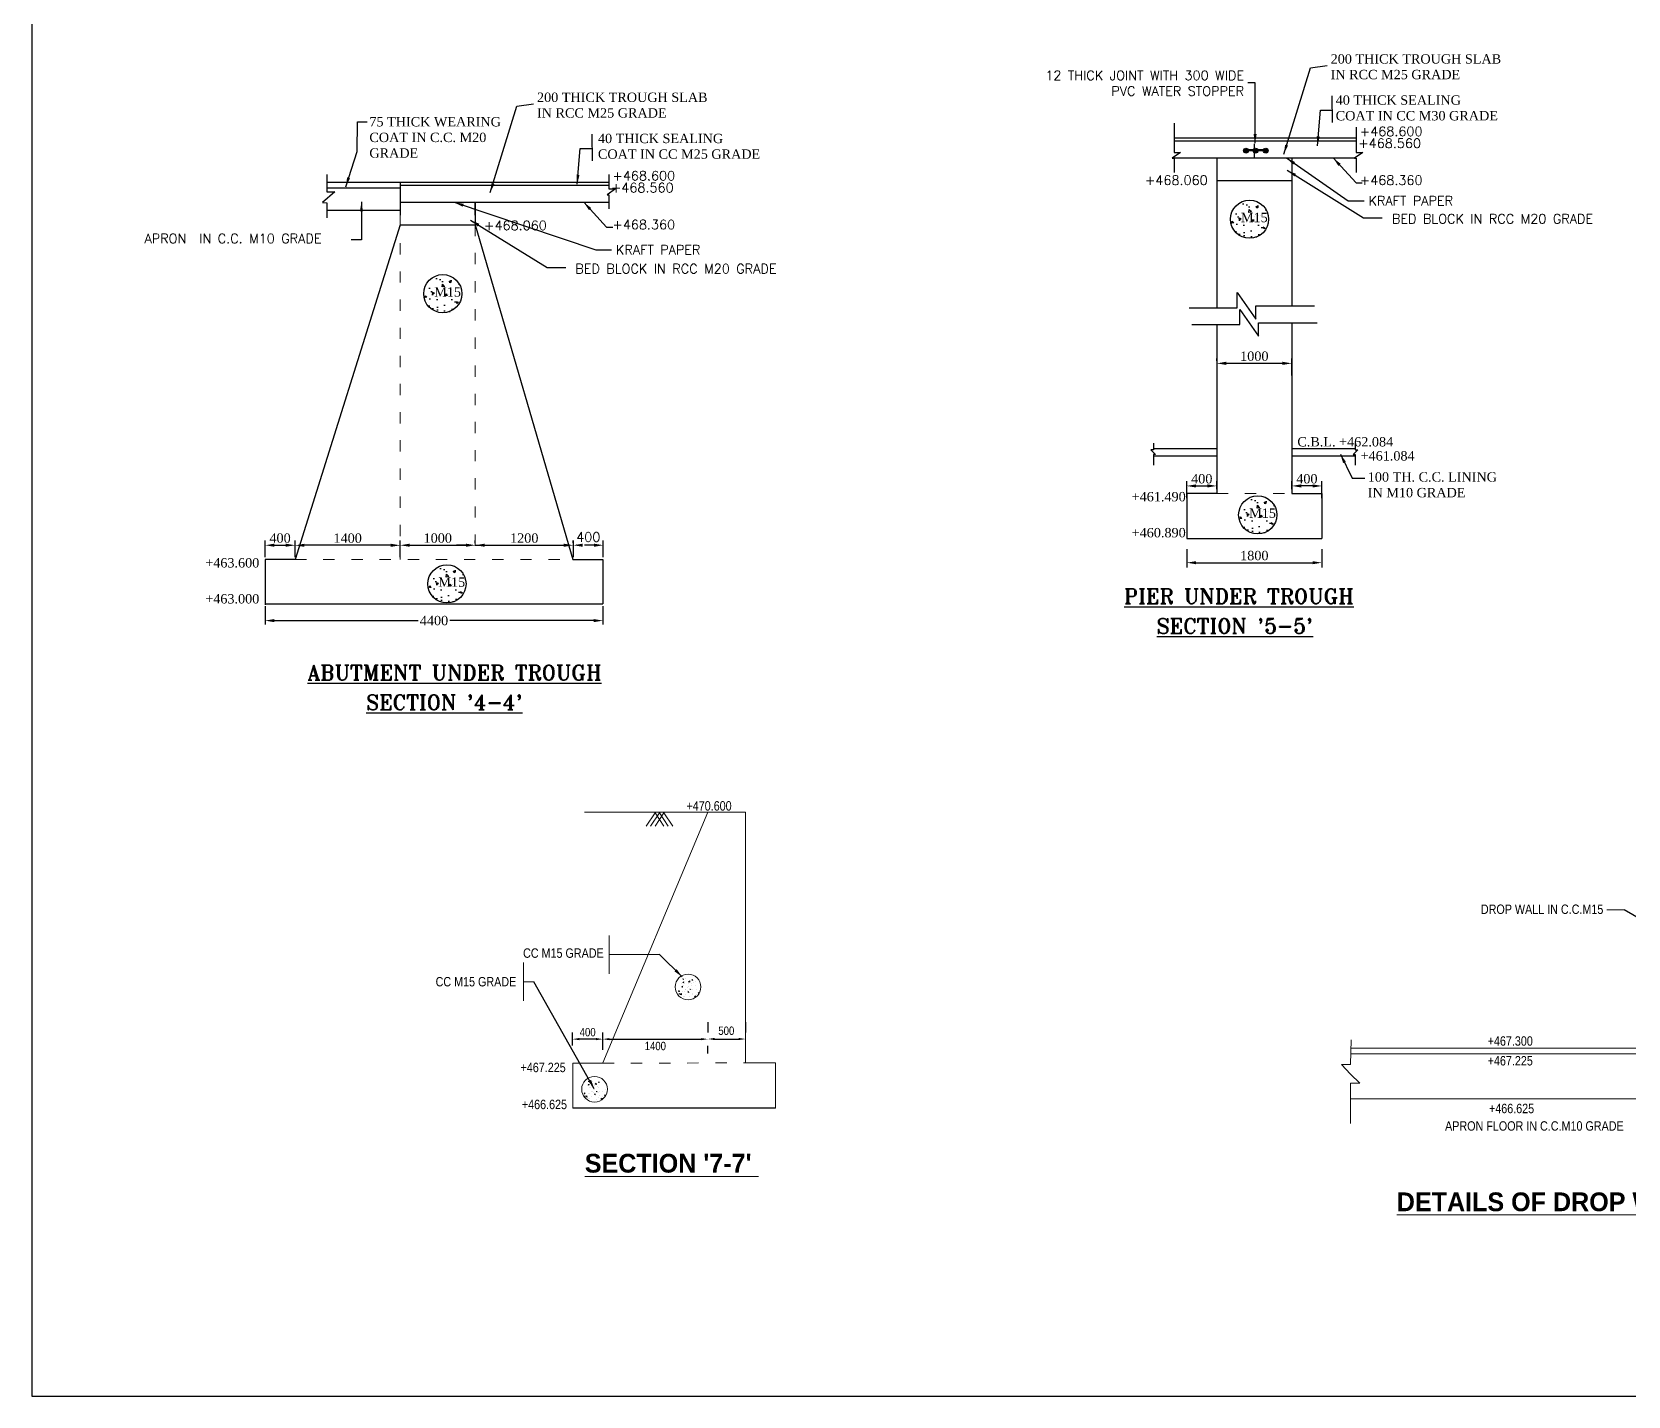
# Model space of a CAD drawing. Header units: millimetres. Extents: x 80 to 6605, y 46 to 2491.
# Drawn here: x 5546.1 to 5971.3, y 59.2 to 422.7 of the extents above; entities that cross this region are included whole.
import ezdxf

# ---------------------------------------------------------------- set-up
doc = ezdxf.new("R2010")
doc.units = ezdxf.units.MM
doc.linetypes.add('ACAD_ISO03W100', pattern=[30, 12, -18])
doc.layers.add('TEXT_GENERAL', color=4, linetype='Continuous')
doc.styles.add('ARIAL NARROW', font='ARIALN.TTF')
doc.styles.add('CITYBLUEPR', font='cityb___.ttf')
doc.styles.add('ROMANS', font='romans.shx', dxfattribs={"height": 2.5})
doc.styles.add('ROMANT', font='romant')
doc.styles.get("Standard").update_dxf_attribs({"font": 'times.ttf', "height": 2.5})
doc.styles.add('TNR_2.5', font='times.ttf', dxfattribs={"height": 2.5})
doc.dimstyles.new('ISO-25', dxfattribs={"dimtxt": 2.5, "dimasz": 2.5, "dimexe": 1.25, "dimexo": 0.625, "dimtad": 1, "dimlfac": 25, "dimtxsty": 'Standard', "dimcen": 2.5, "dimadec": 0, "dimazin": 0, "dimtfac": 1, "dimtmove": 0, "dimatfit": 3, "dimfxl": 1, "dimarcsym": 0})
doc.dimstyles.new('STANDARD$0', dxfattribs={"dimscale": 88.888889, "dimtxt": 0.02, "dimasz": 0.02, "dimexe": 0.1, "dimexo": 0.1, "dimgap": 0.09, "dimtad": 2, "dimtih": 1, "dimtoh": 1, "dimdec": 0, "dimzin": 1, "dimdsep": 46, "dimtxsty": 'Standard', "dimcen": 0.09, "dimadec": 0, "dimazin": 0, "dimtfac": 1, "dimtdec": 4, "dimtofl": 0, "dimtmove": 0, "dimatfit": 3, "dimfxl": 1, "dimtolj": 1, "dimtzin": 1, "dimarcsym": 0})
doc.dimstyles.new('STYLE_ESH', dxfattribs={"dimtxt": 2.5, "dimasz": 2.5, "dimexe": 1, "dimexo": 0.625, "dimtad": 0, "dimtih": 1, "dimtoh": 1, "dimdec": 0, "dimlfac": 100, "dimzin": 9, "dimdsep": 46, "dimtxsty": 'TNR_2.5', "dimcen": 2.5, "dimadec": 0, "dimazin": 2, "dimtfac": 1, "dimtdec": 0, "dimtofl": 0, "dimtmove": 2, "dimatfit": 3, "dimfxl": 1, "dimarcsym": 0})

# ---------------------------------------------------------------- blocks, each defined once
blk = doc.blocks.new('*D117')
at = {"color": 0, "lineweight": -2, "ltscale": 6, "transparency": 16777216}
for p, q in [((5608.19, 282.71), (5608.19, 287.17)), ((5610.69, 285.92), (5613.69, 285.92)), ((5616.19, 282.71), (5616.19, 287.17))]:
    blk.add_line(p, q, dxfattribs=at)
at = {"color": 0, "ltscale": 6, "transparency": 16777216}
for points in [[(5610.69, 286.34), (5610.69, 285.51), (5608.19, 285.92)], [(5613.69, 286.34), (5613.69, 285.51), (5616.19, 285.92)]]:
    blk.add_solid(points, dxfattribs=at)
at = {"layer": 'Defpoints', "color": 0, "ltscale": 6, "transparency": 16777216}
for p in [(5616.19, 285.92), (5608.19, 282.08), (5616.19, 282.08)]:
    blk.add_point(p, dxfattribs=at)
at = {"color": 0, "ltscale": 6, "transparency": 16777216, "insert": (5612.19, 287.82), "char_height": 2.5, "attachment_point": 5}
blk.add_mtext('400', dxfattribs=at)
blk = doc.blocks.new('*D118')
at = {"color": 0, "lineweight": -2, "ltscale": 6, "transparency": 16777216}
for p, q in [((5644.19, 282.71), (5644.19, 287.17)), ((5646.69, 285.92), (5661.69, 285.92)), ((5664.19, 286.55), (5664.19, 287.17))]:
    blk.add_line(p, q, dxfattribs=at)
at = {"color": 0, "ltscale": 6, "transparency": 16777216}
for points in [[(5646.69, 286.34), (5646.69, 285.51), (5644.19, 285.92)], [(5661.69, 286.34), (5661.69, 285.51), (5664.19, 285.92)]]:
    blk.add_solid(points, dxfattribs=at)
at = {"layer": 'Defpoints', "color": 0, "ltscale": 6, "transparency": 16777216}
for p in [(5664.19, 285.92), (5664.19, 285.92), (5644.19, 282.08)]:
    blk.add_point(p, dxfattribs=at)
at = {"color": 0, "ltscale": 6, "transparency": 16777216, "insert": (5654.19, 287.82), "char_height": 2.5, "attachment_point": 5}
blk.add_mtext('1000', dxfattribs=at)
blk = doc.blocks.new('*D119')
at = {"color": 0, "lineweight": -2, "ltscale": 6, "transparency": 16777216}
for p, q in [((5664.19, 286.43), (5664.19, 287.17)), ((5666.69, 285.92), (5687.77, 285.92)), ((5690.27, 286.55), (5690.27, 287.17))]:
    blk.add_line(p, q, dxfattribs=at)
at = {"color": 0, "ltscale": 6, "transparency": 16777216}
for points in [[(5666.69, 286.34), (5666.69, 285.51), (5664.19, 285.92)], [(5687.77, 286.34), (5687.77, 285.51), (5690.27, 285.92)]]:
    blk.add_solid(points, dxfattribs=at)
at = {"layer": 'Defpoints', "color": 0, "ltscale": 6, "transparency": 16777216}
for p in [(5664.19, 285.8), (5690.27, 285.92), (5690.27, 285.92)]:
    blk.add_point(p, dxfattribs=at)
at = {"color": 0, "ltscale": 6, "transparency": 16777216, "insert": (5677.23, 287.82), "char_height": 2.5, "attachment_point": 5}
blk.add_mtext('1200', dxfattribs=at)
blk = doc.blocks.new('*D148')
at = {"color": 0, "lineweight": -2, "ltscale": 6, "transparency": 16777216}
for p, q in [((5853.7, 284.87), (5853.7, 280.02)), ((5889.7, 284.87), (5889.7, 280.02)), ((5856.2, 281.27), (5887.2, 281.27))]:
    blk.add_line(p, q, dxfattribs=at)
at = {"color": 0, "ltscale": 6, "transparency": 16777216}
for points in [[(5856.2, 281.68), (5856.2, 280.85), (5853.7, 281.27)], [(5887.2, 281.68), (5887.2, 280.85), (5889.7, 281.27)]]:
    blk.add_solid(points, dxfattribs=at)
at = {"layer": 'Defpoints', "color": 0, "ltscale": 6, "transparency": 16777216}
for p in [(5853.7, 285.49), (5889.7, 285.49), (5889.7, 281.27)]:
    blk.add_point(p, dxfattribs=at)
at = {"color": 0, "ltscale": 6, "transparency": 16777216, "insert": (5871.7, 283.16), "char_height": 2.5, "attachment_point": 5}
blk.add_mtext('1800', dxfattribs=at)
blk = doc.blocks.new('*D149')
at = {"color": 0, "lineweight": -2, "ltscale": 6, "transparency": 16777216}
for p, q in [((5881.7, 300.83), (5881.7, 302.97)), ((5889.7, 298.5), (5889.7, 302.97)), ((5887.2, 301.72), (5884.2, 301.72))]:
    blk.add_line(p, q, dxfattribs=at)
at = {"color": 0, "ltscale": 6, "transparency": 16777216}
for points in [[(5884.2, 302.14), (5884.2, 301.3), (5881.7, 301.72)], [(5887.2, 302.14), (5887.2, 301.3), (5889.7, 301.72)]]:
    blk.add_solid(points, dxfattribs=at)
at = {"layer": 'Defpoints', "color": 0, "ltscale": 6, "transparency": 16777216}
for p in [(5881.7, 301.72), (5881.7, 300.2), (5889.7, 297.88)]:
    blk.add_point(p, dxfattribs=at)
at = {"color": 0, "ltscale": 6, "transparency": 16777216, "insert": (5885.7, 303.62), "char_height": 2.5, "attachment_point": 5}
blk.add_mtext('400', dxfattribs=at)
blk = doc.blocks.new('*D147')
at = {"color": 0, "lineweight": -2, "ltscale": 6, "transparency": 16777216}
for p, q in [((5853.7, 298.5), (5853.7, 302.97)), ((5861.7, 300.83), (5861.7, 302.97)), ((5856.2, 301.72), (5859.2, 301.72))]:
    blk.add_line(p, q, dxfattribs=at)
at = {"color": 0, "ltscale": 6, "transparency": 16777216}
for points in [[(5856.2, 302.14), (5856.2, 301.3), (5853.7, 301.72)], [(5859.2, 302.14), (5859.2, 301.3), (5861.7, 301.72)]]:
    blk.add_solid(points, dxfattribs=at)
at = {"layer": 'Defpoints', "color": 0, "ltscale": 6, "transparency": 16777216}
for p in [(5853.7, 297.88), (5861.7, 301.72), (5861.7, 300.2)]:
    blk.add_point(p, dxfattribs=at)
at = {"color": 0, "ltscale": 6, "transparency": 16777216, "insert": (5857.7, 303.62), "char_height": 2.5, "attachment_point": 5}
blk.add_mtext('400', dxfattribs=at)
blk = doc.blocks.new('*D150')
at = {"color": 0, "lineweight": -2, "ltscale": 6, "transparency": 16777216}
for p, q in [((5861.7, 335.01), (5861.7, 335.63)), ((5879.2, 334.38), (5864.2, 334.38)), ((5881.7, 331.17), (5881.7, 335.63))]:
    blk.add_line(p, q, dxfattribs=at)
at = {"color": 0, "ltscale": 6, "transparency": 16777216}
for points in [[(5864.2, 334.8), (5864.2, 333.97), (5861.7, 334.38)], [(5879.2, 334.8), (5879.2, 333.97), (5881.7, 334.38)]]:
    blk.add_solid(points, dxfattribs=at)
at = {"layer": 'Defpoints', "color": 0, "ltscale": 6, "transparency": 16777216}
for p in [(5861.7, 334.38), (5861.7, 334.38), (5881.7, 330.54)]:
    blk.add_point(p, dxfattribs=at)
at = {"color": 0, "ltscale": 6, "transparency": 16777216, "insert": (5871.7, 336.28), "char_height": 2.5, "attachment_point": 5}
blk.add_mtext('1000', dxfattribs=at)
blk = doc.blocks.new('*D151')
at = {"color": 0, "lineweight": -2, "transparency": 16777216}
for p, q in [((5608.19, 269.73), (5608.19, 264.84)), ((5698.19, 269.73), (5698.19, 264.84)), ((5610.69, 265.84), (5648.97, 265.84)), ((5695.69, 265.84), (5657.42, 265.84))]:
    blk.add_line(p, q, dxfattribs=at)
at = {"color": 0, "transparency": 16777216}
for points in [[(5610.69, 266.26), (5610.69, 265.43), (5608.19, 265.84)], [(5695.69, 266.26), (5695.69, 265.43), (5698.19, 265.84)]]:
    blk.add_solid(points, dxfattribs=at)
at = {"layer": 'Defpoints', "color": 0, "transparency": 16777216}
for p in [(5608.19, 270.36), (5698.19, 270.36), (5698.19, 265.84)]:
    blk.add_point(p, dxfattribs=at)
at = {"color": 0, "transparency": 16777216, "insert": (5653.19, 265.84), "char_height": 2.5, "attachment_point": 5, "style": 'TNR_2.5'}
blk.add_mtext('4400', dxfattribs=at)
blk = doc.blocks.new('*D256')
at = {"color": 0, "lineweight": -2, "ltscale": 6, "transparency": 16777216}
for p, q in [((5616.19, 282.71), (5616.19, 287.16)), ((5641.69, 285.91), (5618.69, 285.91)), ((5644.19, 282.71), (5644.19, 287.16))]:
    blk.add_line(p, q, dxfattribs=at)
at = {"color": 0, "ltscale": 6, "transparency": 16777216}
for points in [[(5618.69, 286.32), (5618.69, 285.49), (5616.19, 285.91)], [(5641.69, 286.32), (5641.69, 285.49), (5644.19, 285.91)]]:
    blk.add_solid(points, dxfattribs=at)
at = {"layer": 'Defpoints', "color": 0, "ltscale": 6, "transparency": 16777216}
for p in [(5616.19, 285.91), (5616.19, 282.08), (5644.19, 282.08)]:
    blk.add_point(p, dxfattribs=at)
at = {"color": 0, "ltscale": 6, "transparency": 16777216, "insert": (5630.19, 287.8), "char_height": 2.5, "attachment_point": 5}
blk.add_mtext('1400', dxfattribs=at)
blk = doc.blocks.new('*D259')
at = {"layer": 'Defpoints', "color": 0, "transparency": 16777216}
for p in [(5690.1, 154.34), (5690.1, 148.24), (5698.15, 148.24)]:
    blk.add_point(p, dxfattribs=at)
at = {"layer": 'TEXT_GENERAL', "color": 0, "lineweight": -2, "transparency": 16777216}
for p, q in [((5690.1, 152.68), (5690.1, 156.12)), ((5696.37, 154.34), (5691.88, 154.34)), ((5698.15, 152.68), (5698.15, 156.12))]:
    blk.add_line(p, q, dxfattribs=at)
at = {"layer": 'TEXT_GENERAL', "color": 0, "transparency": 16777216}
for points in [[(5691.88, 154.64), (5691.88, 154.05), (5690.1, 154.34)], [(5696.37, 154.64), (5696.37, 154.05), (5698.15, 154.34)]]:
    blk.add_solid(points, dxfattribs=at)
at = {"layer": 'TEXT_GENERAL', "color": 0, "lineweight": 9, "transparency": 16777216, "insert": (5694.12, 156.19), "char_height": 2.222, "attachment_point": 5, "style": 'ARIAL NARROW'}
blk.add_mtext('\\A1;400', dxfattribs=at)
blk = doc.blocks.new('*D258')
at = {"layer": 'Defpoints', "color": 0, "transparency": 16777216}
for p in [(5698.15, 155.92), (5726.13, 155), (5726.13, 154.34)]:
    blk.add_point(p, dxfattribs=at)
at = {"layer": 'TEXT_GENERAL', "color": 0, "lineweight": -2, "transparency": 16777216}
for p, q in [((5699.93, 154.34), (5724.36, 154.34)), ((5698.15, 151.47), (5698.15, 152.57)), ((5726.13, 150.55), (5726.13, 152.57))]:
    blk.add_line(p, q, dxfattribs=at)
at = {"layer": 'TEXT_GENERAL', "color": 0, "transparency": 16777216}
for points in [[(5699.93, 154.64), (5699.93, 154.05), (5698.15, 154.34)], [(5724.36, 154.64), (5724.36, 154.05), (5726.13, 154.34)]]:
    blk.add_solid(points, dxfattribs=at)
at = {"layer": 'TEXT_GENERAL', "color": 0, "lineweight": 9, "transparency": 16777216, "insert": (5712.14, 152.5), "char_height": 2.222, "attachment_point": 5, "style": 'ARIAL NARROW'}
blk.add_mtext('\\A1;1400', dxfattribs=at)
blk = doc.blocks.new('*D257')
at = {"layer": 'Defpoints', "color": 0, "transparency": 16777216}
for p in [(5726.15, 154.37), (5736.15, 154.37), (5736.15, 154.37)]:
    blk.add_point(p, dxfattribs=at)
at = {"layer": 'TEXT_GENERAL', "color": 0, "lineweight": -2, "transparency": 16777216}
for p, q in [((5726.15, 158.82), (5726.15, 156.15)), ((5736.15, 158.82), (5736.15, 156.15)), ((5727.93, 154.37), (5734.37, 154.37))]:
    blk.add_line(p, q, dxfattribs=at)
at = {"layer": 'TEXT_GENERAL', "color": 0, "transparency": 16777216}
for points in [[(5727.93, 154.67), (5727.93, 154.08), (5726.15, 154.37)], [(5734.37, 154.67), (5734.37, 154.08), (5736.15, 154.37)]]:
    blk.add_solid(points, dxfattribs=at)
at = {"layer": 'TEXT_GENERAL', "color": 0, "lineweight": 9, "transparency": 16777216, "insert": (5731.05, 156.56), "char_height": 2.222, "attachment_point": 5, "style": 'ARIAL NARROW'}
blk.add_mtext('\\A1;500', dxfattribs=at)

msp = doc.modelspace()

# ---------------------------------------------------------------- hatches: boundary and pattern name
for points in [[(5870.12452, 391.04672, 1), (5868.82738, 391.04672, 1)], [(5872.68375, 391.04672, 1), (5871.38661, 391.04672, 1)], [(5875.38842, 391.04672, 1), (5874.09127, 391.04672, 1)]]:
    msp.add_hatch(color=0).paths.add_polyline_path(points)
h = msp.add_hatch()
h.set_pattern_fill('AR-CONC', color=0, scale=0.03, style=0)
h.set_pattern_definition([(130, (5954.3603, 266.736), (-5.46554, -0.47817), [0.5715, -6.2865]), (185, (5954.3603, 266.736), (1.05728, 5.7317), [0.4572, -5.0292]), (79.549, (5953.905, 266.696), (-4.40828, 5.2535), [0.4857, -5.3427]), (133.816, (5954.36, 268.26), (-8.13237, -1.26127), [0.85725, -9.42975]), (83.3644, (5953.683, 268.155), (-7.12213, 7.42277), [0.72855, -8.01405]), (188.816, (5954.36, 268.26), (-7.12214, 7.42275), [0.6858, -7.5438]), (159, (5953.5983, 267.879), (-4.54845, -3.06797), [0.5715, -6.2865]), (214, (5953.5983, 267.879), (-1.85406, 5.52564), [0.4572, -5.0292]), (108.5486, (5953.2193, 267.623), (-6.4025, 2.45769), [0.4857, -5.3427]), (142.5, (5954.3603, 266.7358), (-0.092658, 2.53665), [0, -4.96824, 0, -5.1054, 0, -5.04825]), (172.5, (5954.3603, 266.7358), (-2.00459, 3.005417), [0, -2.91084, 0, -4.85394, 0, -1.92405]), (212.5, (5956.0596, 266.7358), (-4.067718, -0.171862), [0, -1.905, 0, -5.9436, 0, -7.8867]), (222.5, (5956.8216, 266.736), (-4.443875, 0.762795), [0, -2.4765, 0, -3.94716, 0, -5.6007])])
h.paths.add_polyline_path([(5866.21945, 375.6446, -0.346392158), (5872.21945, 377.54149), (5872.21945, 368.02308, -0.346392158), (5866.21945, 369.91996)])
h.paths.add_polyline_path([(5872.21945, 377.54149, -0.312101352), (5875.51076, 372.78228, -0.312101352), (5872.21945, 368.02308)])
h.paths.add_polyline_path([(5865.33767, 372.78228, -0.150541428), (5866.21945, 375.6446), (5866.21945, 369.91996, -0.150541428)])
h = msp.add_hatch()
h.set_pattern_fill('AR-CONC', color=0, scale=0.03, style=0)
h.set_pattern_definition([(130, (5739.4715, 246.894), (-5.46554, -0.47817), [0.5715, -6.2865]), (185, (5739.4715, 246.894), (1.05728, 5.7317), [0.4572, -5.0292]), (79.549, (5739.016, 246.8543), (-4.40828, 5.2535), [0.4857, -5.3427]), (133.816, (5739.4715, 248.418), (-8.13237, -1.26127), [0.85725, -9.42975]), (83.3644, (5738.794, 248.313), (-7.12213, 7.42277), [0.72855, -8.01405]), (188.816, (5739.4715, 248.418), (-7.12214, 7.42275), [0.6858, -7.5438]), (159, (5738.7095, 248.037), (-4.54845, -3.06797), [0.5715, -6.2865]), (214, (5738.7095, 248.037), (-1.85406, 5.52564), [0.4572, -5.0292]), (108.5486, (5738.3305, 247.7815), (-6.4025, 2.45769), [0.4857, -5.3427]), (142.5, (5739.4715, 246.8941), (-0.092658, 2.53665), [0, -4.96824, 0, -5.1054, 0, -5.04825]), (172.5, (5739.4715, 246.8941), (-2.00459, 3.005417), [0, -2.91084, 0, -4.85394, 0, -1.92405]), (212.5, (5741.1707, 246.8941), (-4.067718, -0.171862), [0, -1.905, 0, -5.9436, 0, -7.8867]), (222.5, (5741.9327, 246.894), (-4.443875, 0.762795), [0, -2.4765, 0, -3.94716, 0, -5.6007])])
h.paths.add_polyline_path([(5651.3306, 355.8029, -0.346392158), (5657.3306, 357.69979), (5657.3306, 348.18137, -0.346392158), (5651.3306, 350.07826)])
h.paths.add_polyline_path([(5657.3306, 357.69979, -0.312101352), (5660.62191, 352.94058, -0.312101352), (5657.3306, 348.18137)])
h.paths.add_polyline_path([(5650.44882, 352.94058, -0.150541428), (5651.3306, 355.8029), (5651.3306, 350.07826, -0.150541428)])
h = msp.add_hatch()
h.set_pattern_fill('AR-CONC', color=0, scale=0.03, style=0)
h.set_pattern_definition([(130, (5956.5465, 187.9675), (-5.46554, -0.47817), [0.5715, -6.2865]), (185, (5956.5465, 187.9675), (1.05728, 5.7317), [0.4572, -5.0292]), (79.549, (5956.091, 187.9277), (-4.40828, 5.2535), [0.4857, -5.3427]), (133.816, (5956.5465, 189.4915), (-8.13237, -1.26127), [0.85725, -9.42975]), (83.3644, (5955.869, 189.3864), (-7.12213, 7.42277), [0.72855, -8.01405]), (188.816, (5956.5465, 189.4915), (-7.12214, 7.42275), [0.6858, -7.5438]), (159, (5955.7845, 189.1105), (-4.54845, -3.06797), [0.5715, -6.2865]), (214, (5955.7845, 189.1105), (-1.85406, 5.52564), [0.4572, -5.0292]), (108.5486, (5955.4055, 188.855), (-6.4025, 2.45769), [0.4857, -5.3427]), (142.5, (5956.5465, 187.9675), (-0.092658, 2.53665), [0, -4.96824, 0, -5.1054, 0, -5.04825]), (172.5, (5956.5465, 187.9675), (-2.00459, 3.005417), [0, -2.91084, 0, -4.85394, 0, -1.92405]), (212.5, (5958.2458, 187.9675), (-4.067718, -0.171862), [0, -1.905, 0, -5.9436, 0, -7.8867]), (222.5, (5959.0078, 187.9675), (-4.443875, 0.762795), [0, -2.4765, 0, -3.94716, 0, -5.6007])])
h.paths.add_polyline_path([(5868.40564, 296.87627, -0.346392158), (5874.40564, 298.77316), (5874.40564, 289.25474, -0.346392158), (5868.40564, 291.15163)])
h.paths.add_polyline_path([(5874.40564, 298.77316, -0.312101352), (5877.69695, 294.01395, -0.312101352), (5874.40564, 289.25474)])
h.paths.add_polyline_path([(5867.52387, 294.01395, -0.150541428), (5868.40564, 296.87627), (5868.40564, 291.15163, -0.150541428)])
h = msp.add_hatch()
h.set_pattern_fill('AR-CONC', color=0, scale=0.03, style=0)
h.set_pattern_definition([(130, (5740.5646, 169.589), (-5.46554, -0.47817), [0.5715, -6.2865]), (185, (5740.5646, 169.589), (1.05728, 5.7317), [0.4572, -5.0292]), (79.549, (5740.109, 169.549), (-4.40828, 5.2535), [0.4857, -5.3427]), (133.816, (5740.5646, 171.113), (-8.13237, -1.26127), [0.85725, -9.42975]), (83.3644, (5739.887, 171.008), (-7.12213, 7.42277), [0.72855, -8.01405]), (188.816, (5740.565, 171.113), (-7.12214, 7.42275), [0.6858, -7.5438]), (159, (5739.8026, 170.732), (-4.54845, -3.06797), [0.5715, -6.2865]), (214, (5739.8026, 170.732), (-1.85406, 5.52564), [0.4572, -5.0292]), (108.5486, (5739.4236, 170.4763), (-6.4025, 2.45769), [0.4857, -5.3427]), (142.5, (5740.5646, 169.589), (-0.092658, 2.53665), [0, -4.96824, 0, -5.1054, 0, -5.04825]), (172.5, (5740.5646, 169.589), (-2.00459, 3.005417), [0, -2.91084, 0, -4.85394, 0, -1.92405]), (212.5, (5742.2639, 169.589), (-4.067718, -0.171862), [0, -1.905, 0, -5.9436, 0, -7.8867]), (222.5, (5743.026, 169.589), (-4.443875, 0.762795), [0, -2.4765, 0, -3.94716, 0, -5.6007])])
h.paths.add_polyline_path([(5652.42371, 278.49775, -0.346392158), (5658.42371, 280.39463), (5658.42371, 270.87622, -0.346392158), (5652.42371, 272.77311)])
h.paths.add_polyline_path([(5658.42371, 280.39463, -0.312101352), (5661.71502, 275.63543, -0.312101352), (5658.42371, 270.87622)])
h.paths.add_polyline_path([(5651.54193, 275.63543, -0.150541428), (5652.42371, 278.49775), (5652.42371, 272.77311, -0.150541428)])

# ---------------------------------------------------------------- linework, layer by layer
at = {"color": 0}
for p, q in [((5546.08736, 649.24313), (5546.08736, 59.24313)), ((5892.38029, 405.61676), (5892.45584, 398.51998)), ((5695.20868, 395.39467), (5695.28423, 388.29788)), ((5875.36361, 391.23993), (5868.82745, 391.23993)), ((5875.36361, 391.15664), (5868.82745, 391.15664)), ((5875.36361, 391.15664), (5868.82745, 391.15664)), ((5875.36361, 391.11664), (5868.82745, 391.11664)), ((5875.36361, 391.11664), (5868.82745, 391.11664)), ((5875.36361, 391.07664), (5868.82745, 391.07664)), ((5875.36361, 391.07664), (5868.82745, 391.07664)), ((5875.36361, 391.03664), (5868.82745, 391.03664)), ((5875.36361, 391.03664), (5868.82745, 391.03664)), ((5664.19476, 377.28284), (5664.19476, 371.28284)), ((5644.19476, 371.28284), (5616.19476, 282.08284)), ((5867.16673, 349.19301), (5867.16673, 353.21372)), ((5867.16673, 353.21372), (5872.13729, 346.11833)), ((5854.38531, 349.19301), (5867.16673, 349.19301)), ((5867.87682, 348.71997), (5872.84738, 341.62458)), ((5867.87682, 344.69925), (5867.87682, 348.71997)), ((5872.13729, 346.11833), (5872.13729, 349.66603)), ((5872.13729, 349.66603), (5887.75904, 349.66603)), ((5855.0954, 344.69925), (5867.87682, 344.69925)), ((5872.84738, 341.62458), (5872.84738, 345.17227)), ((5872.84738, 345.17227), (5888.46913, 345.17227)), ((5690.19476, 282.08284), (5698.19476, 282.08284)), ((5698.19476, 282.08284), (5698.19476, 270.35556)), ((5608.19476, 270.35556), (5698.19476, 270.35556)), ((5713.28902, 176.88807), (5699.81741, 176.83856)), ((5744.1489, 135.98319), (5690.1489, 135.96068)), ((5546.08736, 59.24313), (6436.08736, 59.24313))]:
    msp.add_line(p, q, dxfattribs=at)
at = {"color": 0, "ltscale": 6}
for p, q in [((5850.30497, 398.36199), (5850.30497, 390.55633)), ((5898.85493, 397.29808), (5898.85493, 390.55633)), ((5850.30497, 394.50493), (5898.85493, 394.50493)), ((5850.30497, 393.70493), (5898.85493, 393.70493)), ((5871.70488, 389.10493), (5871.70488, 392.90493)), ((5852.0596, 390.55633), (5849.81311, 389.02764)), ((5849.81311, 389.02764), (5850.30497, 389.02764)), ((5849.9267, 389.10493), (5898.47666, 389.10493)), ((5850.30497, 390.55633), (5852.0596, 390.55633)), ((5850.30497, 389.10493), (5898.85493, 389.10493)), ((5850.30497, 389.02764), (5850.30497, 385.26513)), ((5861.70488, 389.10493), (5861.70488, 349.19301)), ((5861.70488, 389.10493), (5881.70488, 389.10493)), ((5881.70488, 389.10493), (5881.70488, 349.66603)), ((5900.60957, 390.55633), (5898.36307, 389.02764)), ((5898.36307, 389.02764), (5898.85493, 389.02764)), ((5898.85493, 390.55633), (5900.60957, 390.55633)), ((5898.85493, 389.02764), (5898.85493, 385.26513)), ((5624.67025, 384.71458), (5624.67025, 380.08376)), ((5624.67025, 382.68284), (5699.77785, 382.68284)), ((5644.19476, 382.68284), (5644.19476, 373.88284)), ((5699.77785, 384.68801), (5699.77785, 380.83068)), ((5861.70488, 383.10493), (5881.70488, 383.10493)), ((5626.72994, 380.08376), (5623.51918, 377.2538)), ((5624.67025, 381.18284), (5644.19476, 381.18284)), ((5624.67025, 380.08376), (5626.72994, 380.08376)), ((5644.19476, 381.88284), (5699.77785, 381.88284)), ((5701.53248, 380.83068), (5699.28599, 379.30199)), ((5699.28599, 379.30199), (5699.77785, 379.30199)), ((5699.77785, 380.83068), (5701.53248, 380.83068)), ((5699.77785, 379.30199), (5699.77785, 375.53948)), ((5623.51918, 377.2538), (5624.67025, 377.162)), ((5624.67025, 377.162), (5624.67025, 373.17242)), ((5624.67025, 375.18284), (5644.19476, 375.18284)), ((5644.19476, 377.28284), (5699.77785, 377.28284)), ((5644.19476, 377.28284), (5699.77785, 377.28284)), ((5644.19476, 377.28284), (5699.77785, 377.28284)), ((5664.19476, 373.88284), (5664.19476, 377.28284)), ((5644.19476, 371.28284), (5664.19476, 371.28284)), ((5664.19476, 371.28284), (5690.19476, 282.08284)), ((5861.70488, 344.69925), (5861.70488, 299.70493)), ((5881.70488, 345.17227), (5881.70488, 299.70493)), ((5844.86355, 311.30739), (5844.1052, 311.30739)), ((5844.1052, 311.30739), (5845.3691, 310.12864)), ((5844.86355, 313.07552), (5844.86355, 311.30739)), ((5844.86355, 311.70493), (5861.70488, 311.70493)), ((5881.70488, 311.70493), (5898.47666, 311.70493)), ((5899.30457, 311.30739), (5898.04066, 310.12864)), ((5898.54621, 313.07552), (5898.54621, 311.30739)), ((5898.54621, 311.30739), (5899.30457, 311.30739)), ((5845.3691, 310.12864), (5844.86355, 310.12864)), ((5844.86355, 310.12864), (5844.86355, 307.26596)), ((5844.86355, 309.70493), (5861.70488, 309.70493)), ((5881.70488, 309.70493), (5898.47666, 309.70493)), ((5898.04066, 310.12864), (5898.54621, 310.12864)), ((5898.54621, 310.12864), (5898.54621, 307.26596)), ((5853.70488, 299.70493), (5853.70488, 287.70493)), ((5861.70488, 299.70493), (5853.70488, 299.70493)), ((5881.70488, 299.70493), (5889.70488, 299.70493)), ((5889.70488, 299.70493), (5889.70488, 287.70493)), ((5661.69476, 285.92418), (5659.19476, 285.92418)), ((5664.19476, 286.54918), (5664.19476, 287.17418)), ((5664.19476, 285.92418), (5665.35548, 285.92418)), ((5674.19476, 285.92418), (5674.35548, 285.92418)), ((5690.33845, 282.70784), (5690.33845, 287.17418)), ((5691.27381, 285.92418), (5691.1131, 285.92418)), ((5695.77381, 285.92418), (5693.27381, 285.92418)), ((5698.27381, 282.70784), (5698.27381, 287.17418)), ((5853.70488, 287.70493), (5889.70488, 287.70493)), ((5616.19476, 282.08284), (5608.19476, 282.08284)), ((5608.19476, 282.08284), (5608.19476, 270.08284))]:
    msp.add_line(p, q, dxfattribs=at)
at = {"color": 0}
for centre, radius in [((5869.47595, 391.04672), 0.64857), ((5872.03518, 391.04672), 0.64857), ((5874.73985, 391.04672), 0.64857), ((5870.42421, 372.78228), 5.08654), ((5655.53536, 352.94058), 5.08654), ((5872.61041, 294.01395), 5.08654), ((5656.62848, 275.63543), 5.08654)]:
    msp.add_circle(centre, radius, dxfattribs=at)
at = {"color": 0, "ltscale": 6}
for points in [[(5661.69476, 286.34085), (5661.69476, 285.50751), (5664.19476, 285.92418)], [(5692.77381, 286.34085), (5692.77381, 285.50751), (5690.27381, 285.92418)], [(5695.77381, 286.34085), (5695.77381, 285.50751), (5698.27381, 285.92418)]]:
    msp.add_solid(points, dxfattribs=at)
at = {"layer": 'TEXT_GENERAL', "color": 0, "linetype": 'ACAD_ISO03W100', "lineweight": 9, "ltscale": 0.25}
for p, q in [((5644.19476, 373.88284), (5644.19476, 282.08284)), ((5664.19476, 371.28284), (5664.19476, 282.08284)), ((5861.70488, 299.70493), (5881.70488, 299.70493)), ((5616.19476, 282.08284), (5690.19476, 282.08284)), ((5706.13983, 214.78362), (5736.13983, 214.78362)), ((5706.13983, 214.78362), (5736.13983, 214.78362)), ((5712.13983, 214.77959), (5736.13983, 214.78362)), ((5698.1489, 147.97858), (5736.1489, 147.98362))]:
    msp.add_line(p, q, dxfattribs=at)
at = {"layer": 'TEXT_GENERAL', "color": 0, "lineweight": 9}
for p, q in [((5736.13983, 214.78362), (5693.30055, 214.78362)), ((5736.13983, 214.78362), (5693.30055, 214.78362)), ((5698.1489, 147.98607), (5726.13983, 214.78362)), ((5712.06011, 214.66666), (5709.70737, 211.06205)), ((5712.06011, 214.65733), (5709.70737, 211.05272)), ((5713.25427, 214.66666), (5710.90153, 211.06205)), ((5713.25427, 214.65733), (5710.90153, 211.05272)), ((5712.06011, 214.66666), (5714.41285, 211.06205)), ((5712.06011, 214.65733), (5714.41285, 211.05272)), ((5714.44843, 214.65733), (5712.09569, 211.05272)), ((5713.25427, 214.66666), (5715.60701, 211.06205)), ((5713.25427, 214.65733), (5715.60701, 211.05272)), ((5714.44843, 214.66666), (5716.80117, 211.06205)), ((5714.44843, 214.65733), (5716.80117, 211.05272)), ((5736.13983, 214.78362), (5736.1489, 147.98362)), ((5970.22734, 188.78137), (5965.62944, 188.78137)), ((5699.81741, 181.96235), (5699.81741, 171.71476)), ((5677.05047, 174.77192), (5677.05047, 164.52433)), ((5719.43176, 170.27626), (5719.65949, 170.25633)), ((5719.43347, 170.27648), (5719.55859, 170.42559)), ((5719.66147, 170.25063), (5719.6292, 170.42559)), ((5719.75673, 170.385), (5719.75673, 170.385)), ((5720.22476, 170.4132), (5720.22476, 170.4132)), ((5721.90406, 170.03739), (5722.08773, 170.25629)), ((5722.13204, 170.01152), (5722.08799, 170.25034)), ((5677.05047, 169.64812), (5679.74485, 169.64812)), ((5718.33432, 167.05662), (5718.56205, 167.03669)), ((5718.33605, 167.05683), (5718.51972, 167.27573)), ((5718.36793, 166.42168), (5718.55745, 166.29385)), ((5718.3682, 166.42227), (5718.63497, 166.52467)), ((5718.44319, 166.0146), (5718.44319, 166.0146)), ((5718.48952, 167.28293), (5718.48952, 167.28293)), ((5718.50324, 166.99961), (5718.50324, 166.99961)), ((5718.56402, 167.03095), (5718.51997, 167.26977)), ((5718.55774, 166.29421), (5718.63499, 166.52445)), ((5718.77466, 166.20547), (5719.07142, 166.51475)), ((5718.77551, 166.20301), (5719.11436, 166.15046)), ((5719.11375, 166.15208), (5719.07165, 166.51392)), ((5719.16026, 168.21505), (5719.38799, 168.19513)), ((5719.16199, 168.21527), (5719.34566, 168.43417)), ((5719.19298, 169.22656), (5719.19298, 169.22656)), ((5719.31546, 168.44137), (5719.31546, 168.44137)), ((5719.32918, 168.15805), (5719.32918, 168.15805)), ((5719.38996, 168.18938), (5719.34591, 168.42821)), ((5719.45543, 169.46828), (5719.64495, 169.34045)), ((5719.4557, 169.46888), (5719.72247, 169.57128)), ((5719.45703, 167.12518), (5719.45703, 167.12518)), ((5719.64524, 169.34082), (5719.7225, 169.57105)), ((5719.72008, 168.69847), (5719.72008, 168.69847)), ((5719.77986, 168.72403), (5719.77986, 168.72403)), ((5719.82293, 167.10119), (5719.82293, 167.10119)), ((5720.00105, 169.10876), (5720.00105, 169.10876)), ((5720.0604, 167.67166), (5720.0604, 167.67166)), ((5720.15987, 166.30026), (5720.15987, 166.30026)), ((5720.2062, 167.56859), (5720.2062, 167.56859)), ((5720.58319, 168.21225), (5720.58319, 168.21225)), ((5720.63782, 167.31515), (5720.63782, 167.31515)), ((5720.80489, 166.81753), (5721.03262, 166.79761)), ((5720.80663, 166.81775), (5720.99031, 167.03665)), ((5720.86332, 168.2439), (5720.86332, 168.2439)), ((5720.90965, 169.51222), (5720.90965, 169.51222)), ((5720.95485, 169.23433), (5720.95485, 169.23433)), ((5721.03459, 166.79184), (5720.99054, 167.03067)), ((5721.00926, 169.57757), (5721.30601, 169.88686)), ((5721.0101, 169.57513), (5721.34895, 169.52257)), ((5721.34834, 169.52419), (5721.30625, 169.88602)), ((5721.30699, 167.65052), (5721.49651, 167.52269)), ((5721.30726, 167.65111), (5721.39324, 167.68412)), ((5721.4968, 167.52305), (5721.55084, 167.68412)), ((5721.67983, 169.07987), (5721.67983, 169.07987)), ((5721.78268, 167.48259), (5721.78268, 167.48259)), ((5721.81372, 168.6381), (5721.81372, 168.6381)), ((5721.90234, 170.03717), (5722.13007, 170.01725)), ((5722.04173, 166.12923), (5722.04173, 166.12923)), ((5722.09426, 167.58573), (5722.09426, 167.58573)), ((5722.11606, 166.56853), (5722.11606, 166.56853)), ((5722.39781, 169.4243), (5722.39781, 169.4243)), ((5722.57866, 165.57483), (5722.87541, 165.88412)), ((5722.81952, 168.51216), (5722.81952, 168.51216)), ((5722.86585, 169.78049), (5722.86585, 169.78049)), ((5722.91775, 165.52145), (5722.87565, 165.88328)), ((5722.99552, 166.2548), (5722.99552, 166.2548)), ((5723.04402, 167.63194), (5723.04402, 167.63194)), ((5723.53765, 166.57845), (5723.76538, 166.55852)), ((5723.5394, 166.57866), (5723.72308, 166.79756)), ((5718.45474, 165.62247), (5718.45474, 165.62247)), ((5719.58066, 165.72476), (5719.58066, 165.72476)), ((5719.89771, 165.81244), (5719.89771, 165.81244)), ((5721.35233, 165.63883), (5721.35233, 165.63883)), ((5722.57951, 165.57237), (5722.91836, 165.51982)), ((5897.46313, 154.18638), (5897.34117, 147.59642)), ((5997.29867, 150.44446), (5897.39388, 150.44446)), ((5977.21778, 151.94446), (5897.42164, 151.94446)), ((6018.07778, 150.44446), (5946.95356, 150.44446)), ((5690.1489, 147.97858), (5690.1489, 135.96068)), ((5698.1489, 147.97858), (5690.1489, 147.96087)), ((5744.1489, 147.98362), (5736.1489, 147.98362)), ((5744.1489, 147.98362), (5744.1489, 135.98319)), ((5894.89026, 147.59642), (5897.33464, 145.04784)), ((5897.34117, 147.59642), (5894.89026, 147.59642)), ((5899.77901, 142.62631), (5897.33464, 145.04784)), ((5694.02407, 141.97255), (5694.02407, 141.97255)), ((5694.26286, 143.02225), (5694.49059, 143.00232)), ((5694.26457, 143.02247), (5694.38969, 143.17158)), ((5694.28653, 142.21427), (5694.47605, 142.08644)), ((5694.28679, 142.21487), (5694.55356, 142.31727)), ((5694.49257, 142.99662), (5694.4603, 143.17158)), ((5694.47634, 142.0868), (5694.55359, 142.31704)), ((5694.55118, 141.44446), (5694.55118, 141.44446)), ((5694.87315, 141.47002), (5694.87315, 141.47002)), ((5695.09434, 141.85475), (5695.09434, 141.85475)), ((5695.15369, 140.41765), (5695.15369, 140.41765)), ((5695.29948, 140.31458), (5695.29948, 140.31458)), ((5695.31804, 143.15919), (5695.31804, 143.15919)), ((5695.67648, 140.95824), (5695.67648, 140.95824)), ((5695.95661, 140.98989), (5695.95661, 140.98989)), ((5696.00294, 142.25821), (5696.00294, 142.25821)), ((5696.04813, 141.98032), (5696.04813, 141.98032)), ((5696.10254, 142.32356), (5696.3993, 142.63284)), ((5696.10339, 142.32111), (5696.44224, 142.26856)), ((5696.44163, 142.27018), (5696.39954, 142.63201)), ((5696.40027, 140.39651), (5696.58979, 140.26868)), ((5696.40054, 140.3971), (5696.48652, 140.43011)), ((5696.59008, 140.26904), (5696.64413, 140.43011)), ((5696.77312, 141.82586), (5696.77312, 141.82586)), ((5696.90701, 141.38409), (5696.90701, 141.38409)), ((5696.99562, 142.78316), (5697.22335, 142.76324)), ((5696.99734, 142.78338), (5697.18102, 143.00228)), ((5697.22533, 142.75751), (5697.18128, 142.99633)), ((5697.18755, 140.33172), (5697.18755, 140.33172)), ((5698.13731, 140.37792), (5698.13731, 140.37792)), ((5698.89501, 140.98436), (5698.89501, 140.98436)), ((5897.34117, 142.62631), (5899.77901, 142.62631)), ((5897.34117, 131.86607), (5897.34117, 142.62631)), ((5693.16542, 139.80261), (5693.39315, 139.78268)), ((5693.16714, 139.80282), (5693.35082, 140.02172)), ((5693.19903, 139.16767), (5693.38855, 139.03983)), ((5693.1993, 139.16826), (5693.46607, 139.27066)), ((5693.27429, 138.76059), (5693.27429, 138.76059)), ((5693.28584, 138.36846), (5693.28584, 138.36846)), ((5693.32062, 140.02892), (5693.32062, 140.02892)), ((5693.33434, 139.7456), (5693.33434, 139.7456)), ((5693.39512, 139.77694), (5693.35107, 140.01576)), ((5693.38884, 139.0402), (5693.46609, 139.27043)), ((5693.60576, 138.95146), (5693.90251, 139.26074)), ((5693.60661, 138.949), (5693.94546, 138.89645)), ((5693.94485, 138.89807), (5693.90275, 139.25991)), ((5694.28813, 139.87117), (5694.28813, 139.87117)), ((5694.41176, 138.47075), (5694.41176, 138.47075)), ((5694.65403, 139.84718), (5694.65403, 139.84718)), ((5694.72881, 138.55843), (5694.72881, 138.55843)), ((5695.25316, 139.04625), (5695.25316, 139.04625)), ((5695.7311, 140.06114), (5695.7311, 140.06114)), ((5695.89818, 139.56352), (5696.12591, 139.5436)), ((5695.89991, 139.56374), (5696.08359, 139.78263)), ((5696.12787, 139.53783), (5696.08382, 139.77665)), ((5696.44562, 138.38482), (5696.44562, 138.38482)), ((5696.87596, 140.22858), (5696.87596, 140.22858)), ((5697.13501, 138.87522), (5697.13501, 138.87522)), ((5697.20935, 139.31452), (5697.20935, 139.31452)), ((5697.67194, 138.32082), (5697.9687, 138.6301)), ((5697.67279, 138.31836), (5698.01164, 138.26581)), ((5698.01103, 138.26744), (5697.96894, 138.62927)), ((5698.08881, 139.00079), (5698.08881, 139.00079)), ((5698.63094, 139.32443), (5698.85867, 139.30451)), ((5698.63269, 139.32465), (5698.81636, 139.54355)), ((5698.86063, 139.29873), (5698.81658, 139.53755)), ((5699.13381, 139.55843), (5699.13381, 139.55843)), ((5699.22141, 140.24579), (5699.22141, 140.24579)), ((5964.35356, 138.44446), (5897.34117, 138.44446)), ((6009.07778, 138.44446), (5964.35356, 138.44446))]:
    msp.add_line(p, q, dxfattribs=at)
for centre in [(5720.86332, 168.2439), (5695.95661, 140.98989)]:
    msp.add_circle(centre, 3.41915, dxfattribs=at)

# ---------------------------------------------------------------- texts
at = {"color": 0}
for s, height, style, p in [('+468.600', 2.5, 'ROMANS', (5899.78437, 394.93193)), ('+468.560', 2.5, 'ROMANS', (5899.37931, 391.75967)), ('+468.600', 2.5, 'ROMANS', (5700.70729, 383.10983)), ('+468.060', 2.5, 'ROMANS', (5842.56463, 381.91535)), ('+468.360', 2.5, 'ROMANS', (5899.78437, 381.91535)), ('+468.560', 2.5, 'ROMANS', (5700.30223, 379.93758)), ('+468.060', 2.5, 'ROMANS', (5666.51315, 369.88271)), ('+468.360', 2.5, 'ROMANS', (5700.70729, 370.09326)), ('APRON  IN C.C. M10 GRADE', 2.5, 'ROMANS', (5576.07694, 366.38732)), ('%%UPIER UNDER TROUGH', 4, 'ROMANT', (5837.00032, 270.35151)), ("%%USECTION '5-5'", 4, 'ROMANT', (5845.70274, 262.39755)), ('%%UABUTMENT UNDER TROUGH', 4, 'ROMANT', (5619.4902, 249.99508)), ("%%USECTION '4-4'", 4, 'ROMANT', (5635.14507, 242.04112))]:
    msp.add_text(s, height=height, dxfattribs=dict(at, style=style)).set_placement(p)
at = {"color": 0, "char_height": 2.5, "attachment_point": 1}
for s, insert in [('200 THICK TROUGH SLAB\\PIN RCC M25 GRADE', (5892.02531, 416.73985)), ('40 THICK SEALING\\PCOAT IN CC M30 GRADE', (5893.37559, 405.77146))]:
    msp.add_mtext(s, dxfattribs=dict(at, insert=insert))
at = {"color": 0, "char_height": 2.5}
for s, insert, width, attachment_point, style in [('{\\Fsimplex.shx|c0;12\\Fsimplex.shx|c1; THICK JOINT WITH 300 WIDE PVC WATER STOPPER}', (5868.9617, 412.34897), 57.4179079, 3, 'ROMANS'), ('75 THICK WEARING COAT IN C.C. M20 GRADE', (5635.97815, 400.00157), 42.7777778, 1, 'TNR_2.5'), ('{\\Fsimplex.shx|c0;KRAFT PAPER}', (5902.13102, 376.45566), 160.8961, 7, 'ROMANS'), ('{\\Fsimplex.shx|c0;KRAFT PAPER}', (5701.65986, 363.40987), 160.8961, 7, 'ROMANS')]:
    msp.add_mtext(s, dxfattribs=dict(at, insert=insert, width=width, attachment_point=attachment_point, style=style))
at = {"color": 0, "char_height": 2.5, "style": 'ROMANS'}
for s, insert, attachment_point in [('{\\fTimes New Roman|b0|i0|c0|p18;200 THICK TROUGH SLAB\\PIN RCC M25 GRADE}', (5680.63494, 406.51775), 1), ('{\\fTimes New Roman|b0|i0|c0|p18;40 THICK SEALING\\PCOAT IN CC M25 GRADE}', (5696.86005, 395.54936), 1), ('{\\Fsimplex.shx;BED BLOCK} {\\Fsimplex.shx;IN RCC M20} {\\Fsimplex.shx;GRADE}', (5908.35899, 371.65176), 7), ('{\\Fsimplex.shx;BED BLOCK} {\\Fsimplex.shx;IN RCC M20} {\\Fsimplex.shx;GRADE}', (5690.84887, 358.34903), 7)]:
    msp.add_mtext(s, dxfattribs=dict(at, insert=insert, attachment_point=attachment_point))
at = {"color": 0, "char_height": 2.5}
for s, insert, width, attachment_point in [(' M15', (5875.27487, 374.4913), 33.227, 3), (' M15', (5660.38602, 354.6496), 33.227, 3), ('C.B.L. +462.084', (5883.16357, 314.73994), 26.0851, 1), (' +461.084', (5899.05266, 310.99316), 26.0851, 1), ('100 TH. C.C. LINING IN M10 GRADE', (5901.92312, 305.3583), 35, 1), ('+461.490', (5839.02597, 300.11288), 26.0851, 1), (' M15', (5877.46107, 295.72297), 33.227, 3), ('+460.890', (5839.02597, 290.52813), 26.0851, 1), ('+463.600', (5592.25495, 282.49079), 26.0851, 1), (' M15', (5661.47913, 277.34445), 33.227, 3), ('+463.000', (5592.25495, 272.90603), 26.0851, 1)]:
    msp.add_mtext(s, dxfattribs=dict(at, insert=insert, width=width, attachment_point=attachment_point))
at = {"color": 0, "ltscale": 6, "insert": (5694.27381, 288.11514), "char_height": 2.5, "attachment_point": 5, "style": 'ROMANS'}
msp.add_mtext('400', dxfattribs=at)
at = {"layer": 'TEXT_GENERAL', "color": 0, "lineweight": 9}
for s, height, style, p in [('+470.600', 2.5, 'ARIAL NARROW', (5720.44313, 215.23332)), ('DROP WALL IN C.C.M15', 2.5, 'ARIAL NARROW', (5932.04693, 187.69928)), ('CC M15 GRADE', 2.5, 'ARIAL NARROW', (5676.91786, 176.01502)), ('CC M15 GRADE', 2.5, 'ARIAL NARROW', (5653.61576, 168.39178)), ('+467.300', 2.5, 'ARIAL NARROW', (5933.85539, 152.59586)), ('+467.225', 2.5, 'ARIAL NARROW', (5933.85539, 147.33622)), ('+467.225', 2.5, 'ARIAL NARROW', (5676.24219, 145.55444)), ('+466.625', 2.5, 'ARIAL NARROW', (5676.59435, 135.70087)), ('+466.625', 2.5, 'ARIAL NARROW', (5934.20755, 134.61376)), ('APRON FLOOR IN C.C.M10 GRADE', 2.5, 'ARIAL NARROW', (5922.51014, 129.96002)), ("%%USECTION '7-7' ", 5, 'CITYBLUEPR', (5693.35656, 118.78265)), ('%%UDETAILS OF DROP WALL ( SECTION 8-8)', 5, 'CITYBLUEPR', (5909.6477, 108.50088))]:
    msp.add_text(s, height=height, dxfattribs=dict(at, style=style)).set_placement(p)

# ---------------------------------------------------------------- dimensions: what is measured, and where the dimension line sits
at = {"color": 0, "ltscale": 6}
dim = msp.add_linear_dim(base=(5861.70488, 334.38299), p1=(5881.70488, 330.54165), p2=(5861.70488, 334.38299), angle=180, text='1000', dimstyle='ISO-25', override={"dimtmove": 1}, dxfattribs=at)
dim.commit()
dim.dimension.update_dxf_attribs({"geometry": '*D150', "text_midpoint": (5871.70488, 336.27962)})
for base, p1, p2, text, picture, middle in [((5861.70488, 301.71954), (5853.70488, 297.8782), (5861.70488, 300.20493), '400', '*D147', (5857.70488, 303.61617)), ((5616.19476, 285.92418), (5608.19476, 282.08284), (5616.19476, 282.08284), '400', '*D117', (5612.19476, 287.82081)), ((5616.19476, 285.90711), (5644.19476, 282.08284), (5616.19476, 282.08284), '1400', '*D256', (5630.19476, 287.80374)), ((5690.27381, 285.92418), (5664.19476, 285.80242), (5690.27381, 285.92418), '1200', '*D119', (5677.23429, 287.82081)), ((5889.70488, 281.26831), (5853.70488, 285.49267), (5889.70488, 285.49267), '1800', '*D148', (5871.70488, 283.16494))]:
    dim = msp.add_linear_dim(base=base, p1=p1, p2=p2, text=text, dimstyle='ISO-25', dxfattribs=at)
    dim.commit()
    dim.dimension.update_dxf_attribs({"geometry": picture, "text_midpoint": middle})
dim = msp.add_linear_dim(base=(5881.70488, 301.71954), p1=(5889.70488, 297.8782), p2=(5881.70488, 300.20493), angle=180, text='400', dimstyle='ISO-25', dxfattribs=at)
dim.commit()
dim.dimension.update_dxf_attribs({"geometry": '*D149', "text_midpoint": (5885.70488, 303.61617)})
dim = msp.add_linear_dim(base=(5664.19476, 285.92418), p1=(5644.19476, 282.08284), p2=(5664.19476, 285.92418), text='1000', dimstyle='ISO-25', override={"dimtmove": 1}, dxfattribs=at)
dim.commit()
dim.dimension.update_dxf_attribs({"geometry": '*D118', "text_midpoint": (5654.19476, 287.82081)})
at = {"color": 0}
dim = msp.add_linear_dim(base=(5698.19476, 265.84379), p1=(5608.19476, 270.35556), p2=(5698.19476, 270.35556), text='4400', dimstyle='STYLE_ESH', dxfattribs=at)
dim.commit()
dim.dimension.update_dxf_attribs({"geometry": '*D151', "text_midpoint": (5653.19476, 265.84379)})
at = {"layer": 'TEXT_GENERAL', "color": 0, "lineweight": 9}
for base, p1, p2, text, picture, middle in [((5690.09925, 154.34459), (5698.14761, 148.23664), (5690.09925, 148.23664), '400', '*D259', (5694.12343, 156.19031)), ((5726.13299, 154.34459), (5698.14756, 155.91705), (5726.13299, 154.99794), '1400', '*D258', (5712.14028, 152.49887))]:
    dim = msp.add_linear_dim(base=base, p1=p1, p2=p2, text=text, dimstyle='STANDARD$0', override={"dimtxt": 0.025, "dimexe": 0.02, "dimexo": 0.05, "dimgap": 0.008, "dimtxsty": 'ARIAL NARROW', "dimtmove": 2}, dxfattribs=at)
    dim.commit()
    dim.dimension.update_dxf_attribs({"geometry": picture, "text_midpoint": middle})
dim = msp.add_linear_dim(base=(5736.1489, 154.37453), p1=(5726.1489, 154.37453), p2=(5736.1489, 154.37453), text='500', dimstyle='STANDARD$0', override={"dimtxt": 0.025, "dimexe": 0.02, "dimexo": 0.05, "dimgap": 0.008, "dimtxsty": 'ARIAL NARROW', "dimtmove": 2}, dxfattribs=at)
dim.commit()
dim.dimension.update_dxf_attribs({"geometry": '*D257', "text_midpoint": (5731.05199, 156.55729), "dimtype": 160})

# ---------------------------------------------------------------- leaders
at = {"color": 0, "annotation_type": 0, "has_hookline": 1, "hookline_direction": 0}
for points, dimstyle, text_width in [([(5879.55893, 390.11247), (5886.62241, 413.0802), (5891.12381, 413.74006)], 'ISO-25', 44.1186), ([(5668.16856, 379.89037), (5675.23204, 402.8581), (5679.73344, 403.51797)], 'ISO-25', 44.1186), ([(5629.67301, 381.4294), (5632.72088, 390.84271), (5632.85315, 398.75157), (5635.35315, 398.75157)], 'STYLE_ESH', 34.05371)]:
    msp.add_leader(points, dimstyle=dimstyle, override={"dimgap": 0.625, "dimtad": 0}, dxfattribs=dict(at, text_width=text_width))
at = {"color": 0}
msp.add_leader([(5871.90848, 392.99691), (5871.92934, 409.08003), (5869.97966, 409.08003)], dimstyle='ISO-25', dxfattribs=at)
for points in [[(5888.52267, 392.34613), (5889.28283, 401.84188), (5892.38029, 401.84188)], [(5691.35105, 382.12404), (5692.11121, 391.61978), (5695.20868, 391.61978)]]:
    msp.add_leader(points, dimstyle='ISO-25', override={"dimgap": 0.625, "dimtad": 0}, dxfattribs=at)
at = {"color": 0, "ltscale": 6}
for points in [[(5880.24804, 389.10493), (5896.73833, 377.65585), (5900.94303, 377.65585)], [(5892.7118, 389.10493), (5898.80034, 382.44143), (5900.46085, 382.44143)], [(5880.44993, 385.83492), (5900.81887, 373.18268), (5905.77347, 373.18268)], [(5658.60355, 377.28284), (5696.26717, 364.61006), (5700.47188, 364.61006)], [(5693.07988, 377.32168), (5699.16843, 370.65818), (5700.82893, 370.65818)], [(5662.93982, 372.53219), (5683.30876, 359.87995), (5688.26336, 359.87995)]]:
    msp.add_leader(points, dimstyle='ISO-25', override={"dimgap": 0.625, "dimtad": 0}, dxfattribs=at)
at = {"color": 0, "ltscale": 0.5}
for points in [[(5633.86405, 377.39371), (5633.86405, 367.32537), (5631.09321, 367.32537)], [(5894.61534, 310.2272), (5897.79577, 303.75168), (5901.1436, 303.75168)]]:
    msp.add_leader(points, dimstyle='ISO-25', override={"dimgap": 0.625, "dimtad": 0}, dxfattribs=at)
at = {"layer": 'TEXT_GENERAL', "color": 0, "lineweight": 9}
for points in [[(5998.94486, 172.05607), (5970.22734, 188.78137)], [(5719.32892, 170.91133), (5713.28902, 176.88807)], [(5695.89487, 141.13061), (5679.74485, 169.64812)]]:
    msp.add_leader(points, dimstyle='ISO-25', override={"dimgap": 0.625, "dimtad": 0}, dxfattribs=at)

doc.saveas('drawing.dxf')
